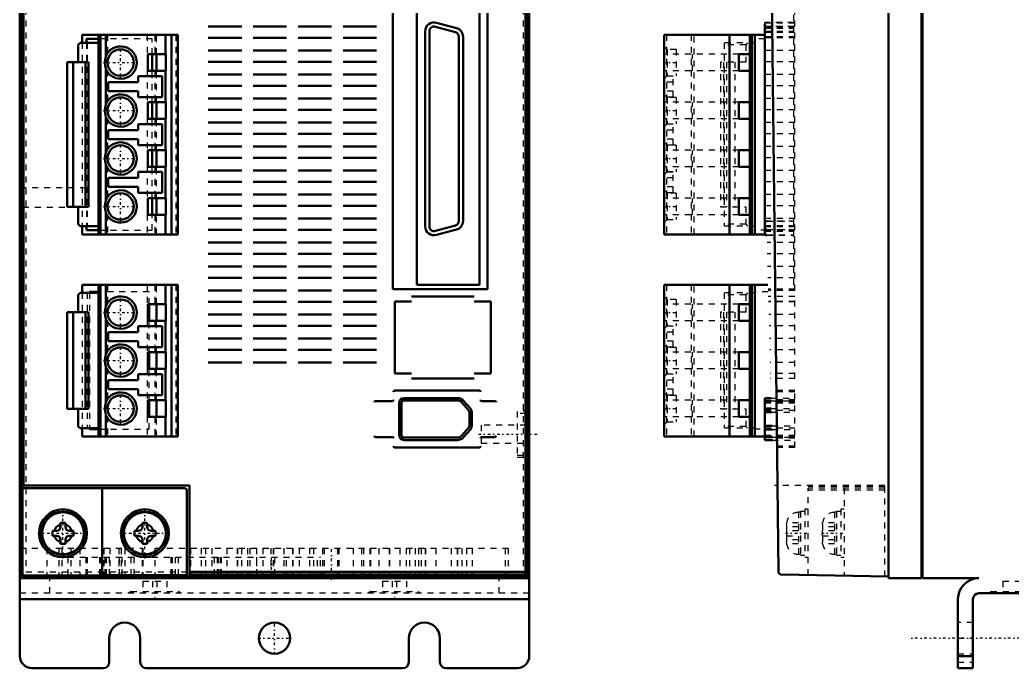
# Model space of a CAD drawing. Header units: millimetres. Extents: x 0 to 331, y -8 to 435.
# Drawn here: x 0 to 165.6, y 236.8 to 345 of the extents above; entities that cross this region are included whole.
import ezdxf

# ---------------------------------------------------------------- set-up
doc = ezdxf.new("R2010")
doc.units = ezdxf.units.MM
doc.linetypes.add('Center', pattern=[1.5, 0.45, -0.5, 0.05, -0.5])
doc.linetypes.add('Dashed', pattern=[2, 1, -1])
for name, color, linetype, lineweight in [('AM_4', 7, 'Continuous', 50), ('AM_6', 2, 'Continuous', 35), ('AM_7', 7, 'Center', 25), ('AM_9', 6, 'Dashed', 25)]:
    doc.layers.add(name, color=color, linetype=linetype, lineweight=lineweight)

# ---------------------------------------------------------------- blocks, each defined once
blk = doc.blocks.new('3_MEDLN83SE_0_in_MEDLN83SE_1100')
at = {"layer": 'AM_4'}
for p, q in [((0, 432.83), (0, 238.83)), ((85, 432.83), (85, 238.83)), ((0.3, 419.53), (0.3, 252.13)), ((84.7, 419.53), (84.7, 252.13)), ((0.63, 267.32), (0.64, 394.39)), ((84.36, 394.39), (84.38, 252.91)), ((62.22, 300.03), (62.22, 353.55)), ((66.25, 352.78), (66.25, 300.78)), ((76.7, 300.78), (76.7, 352.78)), ((78.02, 353.55), (78.02, 300.03)), ((72.86, 343.58), (69.5, 344.48)), ((37.02, 343.83), (31.45, 343.83)), ((44.52, 343.83), (38.95, 343.83)), ((52.02, 343.83), (46.45, 343.83)), ((59.52, 343.83), (53.95, 343.83)), ((67.65, 343.06), (67.65, 310.5)), ((68.34, 343.04), (68.34, 310.52)), ((72.67, 342.92), (69.35, 343.81)), ((9.75, 340.81), (10.05, 341.11)), ((10.05, 341.11), (13.15, 341.11)), ((10.4, 342.48), (10.4, 341.11)), ((10.4, 342.48), (26.35, 342.48)), ((11.1, 341.78), (11.1, 341.11)), ((13.15, 341.78), (11.1, 341.78)), ((13.15, 342.48), (13.15, 309.18)), ((13.45, 342.48), (13.45, 309.18)), ((14.35, 342.48), (14.35, 338.79)), ((24.32, 342.48), (24.32, 339.23)), ((25.32, 342.48), (25.32, 309.18)), ((26.35, 342.48), (26.35, 309.18)), ((31.45, 341.93), (37.02, 341.93)), ((38.95, 341.93), (44.52, 341.93)), ((46.45, 341.93), (52.02, 341.93)), ((53.95, 341.93), (59.52, 341.93)), ((73.26, 311.41), (73.26, 342.15)), ((73.95, 311.4), (73.95, 342.16)), ((9.75, 337.9), (9.75, 340.81)), ((37.02, 339.83), (31.45, 339.83)), ((44.52, 339.83), (38.95, 339.83)), ((52.02, 339.83), (46.45, 339.83)), ((59.52, 339.83), (53.95, 339.83)), ((7.9, 337.9), (7.9, 313.75)), ((11.45, 337.9), (7.9, 337.9)), ((8.9, 337.9), (8.9, 313.75)), ((10.95, 337.9), (10.95, 313.75)), ((11.45, 337.9), (11.45, 313.75)), ((24.38, 339.23), (21.38, 339.23)), ((21.38, 339.23), (21.38, 336.43)), ((22.1, 336.43), (22.1, 339.23)), ((22.8, 336.43), (22.8, 339.23)), ((24.38, 336.43), (24.38, 339.23)), ((31.45, 337.93), (37.02, 337.93)), ((38.95, 337.93), (44.52, 337.93)), ((46.45, 337.93), (52.02, 337.93)), ((53.95, 337.93), (59.52, 337.93)), ((14.35, 336.86), (14.35, 330.79)), ((21.38, 336.43), (24.38, 336.43)), ((24.32, 336.43), (24.32, 331.23)), ((19.73, 334.58), (14.72, 334.58)), ((14.72, 334.58), (14.72, 333.08)), ((23.73, 335.58), (19.73, 335.58)), ((19.73, 335.58), (19.73, 334.58)), ((23.73, 332.08), (23.73, 335.58)), ((37.02, 335.83), (31.45, 335.83)), ((44.52, 335.83), (38.95, 335.83)), ((52.02, 335.83), (46.45, 335.83)), ((59.52, 335.83), (53.95, 335.83)), ((14.72, 333.08), (19.73, 333.08)), ((19.73, 333.08), (19.73, 332.08)), ((31.45, 333.93), (37.02, 333.93)), ((38.95, 333.93), (44.52, 333.93)), ((46.45, 333.93), (52.02, 333.93)), ((53.95, 333.93), (59.52, 333.93)), ((19.73, 332.08), (23.73, 332.08)), ((24.38, 331.23), (21.38, 331.23)), ((21.38, 331.23), (21.38, 328.43)), ((22.1, 328.43), (22.1, 331.23)), ((22.8, 328.43), (22.8, 331.23)), ((24.38, 328.43), (24.38, 331.23)), ((37.02, 331.83), (31.45, 331.83)), ((44.52, 331.83), (38.95, 331.83)), ((52.02, 331.83), (46.45, 331.83)), ((59.52, 331.83), (53.95, 331.83)), ((31.45, 329.93), (37.02, 329.93)), ((38.95, 329.93), (44.52, 329.93)), ((46.45, 329.93), (52.02, 329.93)), ((53.95, 329.93), (59.52, 329.93)), ((14.35, 328.86), (14.35, 322.79)), ((21.38, 328.43), (24.38, 328.43)), ((24.32, 328.43), (24.32, 323.23)), ((19.73, 326.58), (14.72, 326.58)), ((14.72, 326.58), (14.72, 325.08)), ((23.73, 327.58), (19.73, 327.58)), ((19.73, 327.58), (19.73, 326.58)), ((23.73, 324.08), (23.73, 327.58)), ((37.02, 327.83), (31.45, 327.83)), ((44.52, 327.83), (38.95, 327.83)), ((52.02, 327.83), (46.45, 327.83)), ((59.52, 327.83), (53.95, 327.83)), ((14.72, 325.08), (19.73, 325.08)), ((19.73, 325.08), (19.73, 324.08)), ((31.45, 325.93), (37.02, 325.93)), ((38.95, 325.93), (44.52, 325.93)), ((46.45, 325.93), (52.02, 325.93)), ((53.95, 325.93), (59.52, 325.93)), ((19.73, 324.08), (23.73, 324.08)), ((24.38, 323.23), (21.38, 323.23)), ((21.38, 323.23), (21.38, 320.43)), ((22.1, 320.43), (22.1, 323.23)), ((22.8, 320.43), (22.8, 323.23)), ((24.38, 320.43), (24.38, 323.23)), ((37.02, 323.83), (31.45, 323.83)), ((44.52, 323.83), (38.95, 323.83)), ((52.02, 323.83), (46.45, 323.83)), ((59.52, 323.83), (53.95, 323.83)), ((31.45, 321.93), (37.02, 321.93)), ((38.95, 321.93), (44.52, 321.93)), ((46.45, 321.93), (52.02, 321.93)), ((53.95, 321.93), (59.52, 321.93)), ((14.35, 320.86), (14.35, 314.79)), ((19.73, 319.58), (19.73, 318.58)), ((23.73, 319.58), (19.73, 319.58)), ((21.38, 320.43), (24.38, 320.43)), ((23.73, 316.08), (23.73, 319.58)), ((24.32, 320.43), (24.32, 315.23)), ((37.02, 319.83), (31.45, 319.83)), ((44.52, 319.83), (38.95, 319.83)), ((52.02, 319.83), (46.45, 319.83)), ((59.52, 319.83), (53.95, 319.83)), ((19.73, 318.58), (14.72, 318.58)), ((14.72, 318.58), (14.72, 317.08)), ((31.45, 317.93), (37.02, 317.93)), ((38.95, 317.93), (44.52, 317.93)), ((46.45, 317.93), (52.02, 317.93)), ((53.95, 317.93), (59.52, 317.93)), ((14.72, 317.08), (19.73, 317.08)), ((19.73, 317.08), (19.73, 316.08)), ((19.73, 316.08), (23.73, 316.08)), ((24.38, 315.23), (21.38, 315.23)), ((21.38, 315.23), (21.38, 312.43)), ((22.1, 312.43), (22.1, 315.23)), ((22.8, 312.43), (22.8, 315.23)), ((24.38, 312.43), (24.38, 315.23)), ((37.02, 315.83), (31.45, 315.83)), ((44.52, 315.83), (38.95, 315.83)), ((52.02, 315.83), (46.45, 315.83)), ((59.52, 315.83), (53.95, 315.83)), ((7.9, 313.75), (11.45, 313.75)), ((9.75, 310.86), (9.75, 313.75)), ((31.45, 313.93), (37.02, 313.93)), ((38.95, 313.93), (44.52, 313.93)), ((46.45, 313.93), (52.02, 313.93)), ((53.95, 313.93), (59.52, 313.93)), ((14.35, 312.86), (14.35, 309.18)), ((21.38, 312.43), (24.38, 312.43)), ((24.32, 312.43), (24.32, 309.18)), ((37.02, 311.83), (31.45, 311.83)), ((44.52, 311.83), (38.95, 311.83)), ((52.02, 311.83), (46.45, 311.83)), ((59.52, 311.83), (53.95, 311.83)), ((10.05, 310.56), (9.75, 310.86)), ((13.15, 310.56), (10.05, 310.56)), ((10.4, 310.56), (10.4, 309.18)), ((11.1, 310.56), (11.1, 309.88)), ((11.1, 309.88), (13.15, 309.88)), ((31.45, 309.93), (37.02, 309.93)), ((38.95, 309.93), (44.52, 309.93)), ((46.45, 309.93), (52.02, 309.93)), ((53.95, 309.93), (59.52, 309.93)), ((69.35, 309.75), (72.67, 310.64)), ((69.5, 309.08), (72.86, 309.98)), ((10.4, 309.18), (26.35, 309.18)), ((37.02, 307.83), (31.45, 307.83)), ((44.52, 307.83), (38.95, 307.83)), ((52.02, 307.83), (46.45, 307.83)), ((59.52, 307.83), (53.95, 307.83)), ((31.45, 305.93), (37.02, 305.93)), ((38.95, 305.93), (44.52, 305.93)), ((46.45, 305.93), (52.02, 305.93)), ((53.95, 305.93), (59.52, 305.93)), ((37.02, 303.83), (31.45, 303.83)), ((44.52, 303.83), (38.95, 303.83)), ((52.02, 303.83), (46.45, 303.83)), ((59.52, 303.83), (53.95, 303.83)), ((31.45, 301.93), (37.02, 301.93)), ((38.95, 301.93), (44.52, 301.93)), ((46.45, 301.93), (52.02, 301.93)), ((53.95, 301.93), (59.52, 301.93)), ((10.4, 300.78), (10.4, 299.4)), ((10.4, 300.78), (26.35, 300.78)), ((13.15, 300.78), (13.15, 275.48)), ((13.45, 300.78), (13.45, 275.48)), ((14.35, 300.78), (14.35, 297.09)), ((24.32, 300.78), (24.32, 297.53)), ((25.32, 300.78), (25.32, 275.48)), ((26.35, 300.78), (26.35, 275.48)), ((37.02, 299.83), (31.45, 299.83)), ((44.52, 299.83), (38.95, 299.83)), ((52.02, 299.83), (46.45, 299.83)), ((59.52, 299.83), (53.95, 299.83)), ((78.02, 300.03), (62.22, 300.03)), ((66.25, 300.78), (76.7, 300.78)), ((9.75, 299.11), (10.05, 299.4)), ((9.75, 296.2), (9.75, 299.11)), ((10.05, 299.4), (13.15, 299.4)), ((11.6, 299.58), (11.6, 299.4)), ((11.6, 299.58), (13.15, 299.58)), ((65.34, 298.83), (75.8, 298.83)), ((24.38, 297.53), (21.38, 297.53)), ((21.38, 297.53), (21.38, 294.73)), ((21.6, 294.73), (21.6, 297.53)), ((22.8, 294.73), (22.8, 297.53)), ((24.38, 294.73), (24.38, 297.53)), ((31.45, 297.93), (37.02, 297.93)), ((38.95, 297.93), (44.52, 297.93)), ((46.45, 297.93), (52.02, 297.93)), ((53.95, 297.93), (59.52, 297.93)), ((62.57, 285.98), (62.57, 297.98)), ((62.57, 297.98), (65.34, 297.98)), ((75.8, 297.98), (78.57, 297.98)), ((78.57, 297.98), (78.57, 285.98)), ((7.9, 296.2), (7.9, 280.06)), ((11.45, 296.2), (7.9, 296.2)), ((8.9, 296.2), (8.9, 280.06)), ((10.95, 296.2), (10.95, 280.06)), ((11.45, 296.2), (11.45, 280.06)), ((14.35, 295.16), (14.35, 289.09)), ((21.38, 294.73), (24.38, 294.73)), ((24.32, 294.73), (24.32, 289.53)), ((37.02, 295.83), (31.45, 295.83)), ((44.52, 295.83), (38.95, 295.83)), ((52.02, 295.83), (46.45, 295.83)), ((59.52, 295.83), (53.95, 295.83)), ((23.73, 293.88), (19.73, 293.88)), ((19.73, 293.88), (19.73, 292.88)), ((23.73, 290.38), (23.73, 293.88)), ((31.45, 293.93), (37.02, 293.93)), ((38.95, 293.93), (44.52, 293.93)), ((46.45, 293.93), (52.02, 293.93)), ((53.95, 293.93), (59.52, 293.93)), ((14.72, 292.88), (14.72, 291.38)), ((19.73, 292.88), (14.72, 292.88)), ((37.02, 291.83), (31.45, 291.83)), ((44.52, 291.83), (38.95, 291.83)), ((52.02, 291.83), (46.45, 291.83)), ((59.52, 291.83), (53.95, 291.83)), ((14.72, 291.38), (19.73, 291.38)), ((19.73, 291.38), (19.73, 290.38)), ((19.73, 290.38), (23.73, 290.38)), ((31.45, 289.93), (37.02, 289.93)), ((38.95, 289.93), (44.52, 289.93)), ((46.45, 289.93), (52.02, 289.93)), ((53.95, 289.93), (59.52, 289.93)), ((24.38, 289.53), (21.38, 289.53)), ((21.38, 289.53), (21.38, 286.73)), ((21.6, 286.73), (21.6, 289.53)), ((22.8, 286.73), (22.8, 289.53)), ((24.38, 286.73), (24.38, 289.53)), ((14.35, 287.16), (14.35, 281.09)), ((21.38, 286.73), (24.38, 286.73)), ((24.32, 286.73), (24.32, 281.53)), ((37.02, 287.83), (31.45, 287.83)), ((44.52, 287.83), (38.95, 287.83)), ((52.02, 287.83), (46.45, 287.83)), ((59.52, 287.83), (53.95, 287.83)), ((19.73, 284.88), (14.72, 284.88)), ((14.72, 284.88), (14.72, 283.38)), ((23.73, 285.88), (19.73, 285.88)), ((19.73, 285.88), (19.73, 284.88)), ((23.73, 282.38), (23.73, 285.88)), ((65.34, 285.98), (62.57, 285.98)), ((75.8, 285.13), (65.34, 285.13)), ((78.57, 285.98), (75.8, 285.98)), ((14.72, 283.38), (19.73, 283.38)), ((19.73, 283.38), (19.73, 282.38)), ((62.55, 283.13), (76.66, 283.13)), ((19.73, 282.38), (23.73, 282.38)), ((24.38, 281.53), (21.38, 281.53)), ((21.38, 281.53), (21.38, 278.73)), ((21.6, 278.73), (21.6, 281.53)), ((22.8, 278.73), (22.8, 281.53)), ((24.38, 278.73), (24.38, 281.53)), ((73, 281.88), (64.1, 281.88)), ((73, 281.48), (64.1, 281.48)), ((7.9, 280.06), (11.45, 280.06)), ((9.75, 277.15), (9.75, 280.06)), ((59.35, 281.38), (62.15, 281.38)), ((63.3, 281.08), (63.3, 275.68)), ((63.7, 281.08), (63.7, 275.68)), ((74.86, 279.87), (73.75, 281.14)), ((75.17, 280.13), (74.05, 281.4)), ((77.06, 281.38), (79.25, 281.38)), ((14.35, 279.16), (14.35, 275.48)), ((21.38, 278.73), (24.38, 278.73)), ((24.32, 278.73), (24.32, 275.48)), ((75, 277.25), (75, 279.51)), ((75.4, 277.25), (75.4, 279.51)), ((10.05, 276.86), (9.75, 277.15)), ((13.15, 276.86), (10.05, 276.86)), ((10.4, 276.86), (10.4, 275.48)), ((11.6, 276.68), (11.6, 276.86)), ((11.6, 276.68), (13.15, 276.68)), ((73.75, 275.62), (74.86, 276.89)), ((74.05, 275.36), (75.17, 276.63)), ((10.4, 275.48), (26.35, 275.48)), ((62.15, 275.38), (59.35, 275.38)), ((64.1, 275.28), (73, 275.28)), ((64.1, 274.88), (73, 274.88)), ((79.25, 275.38), (77.06, 275.38)), ((76.66, 273.63), (62.55, 273.63)), ((0.31, 267.32), (28.32, 267.32)), ((0.31, 267.32), (0.31, 266.82)), ((27.56, 266.82), (0.31, 266.82)), ((0.43, 266.82), (0.43, 252.26)), ((13.71, 266.82), (13.71, 252.26)), ((28.32, 267.32), (28.32, 252.14)), ((27.86, 252.14), (27.86, 266.52)), ((6.8, 261.07), (6.8, 260.42)), ((7.6, 261.07), (6.8, 261.07)), ((7.6, 260.42), (7.6, 261.07)), ((20.46, 261.07), (20.46, 260.42)), ((21.26, 261.07), (20.46, 261.07)), ((21.26, 260.42), (21.26, 261.07)), ((6.1, 259.72), (5.45, 259.72)), ((5.45, 259.72), (5.45, 258.92)), ((5.45, 258.92), (6.1, 258.92)), ((8.95, 259.72), (8.3, 259.72)), ((8.3, 258.92), (8.95, 258.92)), ((8.95, 258.92), (8.95, 259.72)), ((19.76, 259.72), (19.11, 259.72)), ((19.11, 259.72), (19.11, 258.92)), ((19.11, 258.92), (19.76, 258.92)), ((22.61, 259.72), (21.96, 259.72)), ((21.96, 258.92), (22.61, 258.92)), ((22.61, 258.92), (22.61, 259.72)), ((6.8, 258.22), (6.8, 257.57)), ((6.8, 257.57), (7.6, 257.57)), ((7.6, 257.57), (7.6, 258.22)), ((20.46, 258.22), (20.46, 257.57)), ((20.46, 257.57), (21.26, 257.57)), ((21.26, 257.57), (21.26, 258.22)), ((85, 251.83), (0, 251.83)), ((0.3, 252.13), (0.43, 252.26)), ((84.7, 252.13), (0.3, 252.13)), ((0.43, 252.26), (13.71, 252.26)), ((13.71, 252.36), (27.86, 252.36)), ((27.86, 252.14), (28.32, 252.14)), ((84.38, 252.91), (28.32, 252.91)), ((84.39, 252.44), (28.32, 252.44)), ((84.39, 252.44), (84.7, 252.13)), ((85, 248.33), (0, 248.33)), ((14.9, 237.83), (14.9, 241.83)), ((20.1, 241.83), (20.1, 237.83)), ((64.9, 237.83), (64.9, 241.83)), ((70.1, 241.83), (70.1, 237.83)), ((13.9, 236.83), (2, 236.83)), ((63.9, 236.83), (21.1, 236.83)), ((83, 236.83), (71.1, 236.83))]:
    blk.add_line(p, q, dxfattribs=at)
for points in [[(62.35, 282.93), (62.36, 283), (62.39, 283.05), (62.44, 283.1), (62.51, 283.13), (62.55, 283.13)], [(76.66, 283.13), (76.73, 283.12), (76.79, 283.09), (76.83, 283.04), (76.86, 282.97), (76.86, 282.93)], [(62.35, 281.58), (62.34, 281.51), (62.31, 281.46), (62.26, 281.41), (62.19, 281.38), (62.15, 281.38)], [(77.06, 281.38), (77, 281.39), (76.94, 281.42), (76.89, 281.47), (76.87, 281.54), (76.86, 281.58)], [(59.15, 281.18), (59.16, 281.25), (59.19, 281.3), (59.24, 281.35), (59.31, 281.38), (59.35, 281.38)], [(79.25, 281.38), (79.32, 281.37), (79.37, 281.34), (79.42, 281.29), (79.45, 281.22), (79.45, 281.18)], [(59.35, 275.38), (59.28, 275.39), (59.23, 275.42), (59.18, 275.47), (59.15, 275.54), (59.15, 275.58)], [(62.15, 275.38), (62.22, 275.37), (62.27, 275.34), (62.32, 275.29), (62.35, 275.22), (62.35, 275.18)], [(76.86, 275.18), (76.87, 275.25), (76.91, 275.31), (76.96, 275.35), (77.02, 275.38), (77.06, 275.38)], [(79.45, 275.58), (79.44, 275.51), (79.41, 275.45), (79.36, 275.41), (79.29, 275.38), (79.25, 275.38)], [(62.55, 273.63), (62.48, 273.64), (62.43, 273.67), (62.38, 273.72), (62.35, 273.79), (62.35, 273.83)], [(76.86, 273.83), (76.85, 273.76), (76.82, 273.7), (76.77, 273.66), (76.71, 273.63), (76.66, 273.63)], [(84.38, 252.91), (84.38, 252.87), (84.38, 252.83), (84.38, 252.79), (84.38, 252.74), (84.38, 252.7), (84.38, 252.67), (84.39, 252.63), (84.39, 252.6), (84.39, 252.57), (84.39, 252.54), (84.39, 252.51), (84.39, 252.49), (84.39, 252.48), (84.39, 252.46), (84.39, 252.45), (84.39, 252.44), (84.39, 252.44), (84.39, 252.44)]]:
    blk.add_lwpolyline(points, dxfattribs=at)
for centre, radius in [((16.82, 337.83), 2.2), ((16.82, 329.83), 2.2), ((16.82, 321.83), 2.2), ((16.82, 313.83), 2.2), ((16.82, 296.13), 2.2), ((16.82, 288.13), 2.2), ((16.82, 280.13), 2.2), ((7.2, 259.32), 4), ((20.86, 259.32), 4), ((7.2, 259.32), 3.62), ((7.2, 259.32), 3.5), ((20.86, 259.32), 3.62), ((20.86, 259.32), 3.5), ((42.5, 241.83), 2.6)]:
    blk.add_circle(centre, radius, dxfattribs=at)
for centre, radius, start, end in [((69.12, 343.06), 1.47, 75, 180), ((69.14, 343.04), 0.8, 75, 180), ((72.46, 342.15), 0.8, 0, 75), ((72.48, 342.16), 1.47, 0, 75), ((16.82, 337.83), 2.7, 203.9254, 156.0746), ((16.82, 337.83), 2.65, 158.6416, 201.3584), ((16.82, 329.83), 2.7, 203.9254, 156.0746), ((16.82, 329.83), 2.65, 158.6416, 201.3584), ((16.82, 321.83), 2.7, 203.9254, 156.0746), ((16.82, 321.83), 2.65, 158.6416, 201.3584), ((16.82, 313.83), 2.7, 203.9254, 156.0746), ((16.82, 313.83), 2.65, 158.6416, 201.3584), ((72.46, 311.41), 0.8, 285, 0), ((72.48, 311.4), 1.47, 285, 0), ((69.12, 310.5), 1.47, 180, 285), ((69.14, 310.52), 0.8, 180, 285), ((16.82, 296.13), 2.7, 203.9254, 156.0746), ((16.82, 296.13), 2.65, 158.6416, 201.3584), ((16.82, 288.13), 2.7, 203.9254, 156.0746), ((16.82, 288.13), 2.65, 158.6416, 201.3584), ((16.82, 280.13), 2.7, 203.9254, 156.0746), ((64.1, 281.08), 0.8, 90, 180), ((64.1, 281.08), 0.4, 90, 180), ((73, 280.48), 1.4, 41.159, 90), ((73, 280.48), 1, 41.159, 90), ((16.82, 280.13), 2.65, 158.6416, 201.3584), ((74.45, 279.51), 0.55, 0, 41.159), ((74.45, 279.51), 0.95, 0, 41.159), ((74.45, 277.25), 0.55, 318.841, 0), ((74.45, 277.25), 0.95, 318.841, 0), ((64.1, 275.68), 0.8, 180, 270), ((64.1, 275.68), 0.4, 180, 270), ((73, 276.28), 1, 270, 318.841), ((73, 276.28), 1.4, 270, 318.841), ((27.56, 266.52), 0.3, 0, 90), ((28.12, 267.12), 0.2, 0, 90), ((7.2, 259.32), 1.5, 105.466, 164.534), ((6.1, 260.42), 0.7, 270, 0), ((7.2, 259.32), 1.5, 15.466, 74.534), ((8.3, 260.42), 0.7, 180, 270), ((20.86, 259.32), 1.5, 105.466, 164.534), ((19.76, 260.42), 0.7, 270, 0), ((20.86, 259.32), 1.5, 15.466, 74.534), ((21.96, 260.42), 0.7, 180, 270), ((7.2, 259.32), 1.5, 195.466, 254.534), ((6.1, 258.22), 0.7, 0, 90), ((8.3, 258.22), 0.7, 90, 180), ((7.2, 259.32), 1.5, 285.466, 344.534), ((20.86, 259.32), 1.5, 195.466, 254.534), ((19.76, 258.22), 0.7, 0, 90), ((21.96, 258.22), 0.7, 90, 180), ((20.86, 259.32), 1.5, 285.466, 344.534), ((17.5, 241.83), 2.6, 0, 180), ((67.5, 241.83), 2.6, 0, 180), ((2, 238.83), 2, 180, 270), ((83, 238.83), 2, 270, 0), ((13.9, 237.83), 1, 270, 0), ((21.1, 237.83), 1, 180, 270), ((63.9, 237.83), 1, 270, 0), ((71.1, 237.83), 1, 180, 270)]:
    blk.add_arc(centre, radius, start, end, dxfattribs=at)
at = {"layer": 'AM_7'}
for p, q in [((16.82, 334.99), (16.82, 340.66)), ((13.98, 337.83), (19.65, 337.83)), ((16.82, 326.99), (16.82, 332.66)), ((13.98, 329.83), (19.65, 329.83)), ((16.82, 318.99), (16.82, 324.66)), ((13.98, 321.83), (19.65, 321.83)), ((16.82, 310.99), (16.82, 316.66)), ((13.98, 313.83), (19.65, 313.83)), ((16.82, 293.29), (16.82, 298.96)), ((13.98, 296.13), (19.65, 296.13)), ((16.82, 285.29), (16.82, 290.96)), ((13.98, 288.13), (19.65, 288.13)), ((16.82, 277.29), (16.82, 282.96)), ((13.98, 280.13), (19.65, 280.13)), ((76.55, 275.83), (86.45, 275.83)), ((7.2, 255.12), (7.2, 263.52)), ((20.86, 255.12), (20.86, 263.52)), ((3, 259.32), (11.4, 259.32)), ((16.66, 259.32), (25.06, 259.32)), ((52, 251.58), (52, 257.08)), ((42.01, 251.66), (42.01, 255.5)), ((22.5, 249.69), (22.5, 248.26)), ((62.5, 249.69), (62.5, 248.26)), ((42.5, 239.1), (42.5, 244.56)), ((39.77, 241.83), (45.23, 241.83))]:
    blk.add_line(p, q, dxfattribs=at)
at = {"layer": 'AM_9'}
for p, q in [((84.5, 419.83), (84.5, 251.83)), ((84.86, 419.83), (84.86, 251.83)), ((1, 418.83), (1, 252.83)), ((84, 418.83), (84, 252.83)), ((10.4, 341.11), (10.4, 310.56)), ((11.1, 341.11), (11.1, 310.56)), ((11.25, 341.11), (11.25, 310.56)), ((22.1, 341.78), (13.15, 341.78)), ((14.65, 342.48), (14.65, 309.18)), ((21.25, 342.48), (21.25, 309.18)), ((22.1, 339.23), (22.1, 341.78)), ((22.51, 342.48), (22.51, 339.23)), ((22.8, 339.23), (22.8, 342.48)), ((26.05, 342.48), (26.05, 309.18)), ((14.35, 338.76), (14.35, 336.89)), ((22.1, 331.23), (22.1, 336.43)), ((22.51, 336.43), (22.51, 331.23)), ((22.8, 331.23), (22.8, 336.43)), ((14.35, 330.76), (14.35, 328.89)), ((22.1, 323.23), (22.1, 328.43)), ((22.51, 328.43), (22.51, 323.23)), ((22.8, 323.23), (22.8, 328.43)), ((14.35, 322.76), (14.35, 320.89)), ((22.1, 315.23), (22.1, 320.43)), ((22.51, 320.43), (22.51, 315.23)), ((22.8, 315.23), (22.8, 320.43)), ((11.07, 316.93), (0.5, 316.93)), ((11.57, 314.23), (11.57, 316.43)), ((14.35, 314.76), (14.35, 312.89)), ((0.5, 313.73), (11.07, 313.73)), ((22.1, 309.88), (22.1, 312.43)), ((22.51, 312.43), (22.51, 309.18)), ((22.8, 309.18), (22.8, 312.43)), ((13.15, 309.88), (22.1, 309.88)), ((14.65, 300.78), (14.65, 275.48)), ((21.25, 300.78), (21.25, 275.48)), ((22.51, 300.78), (22.51, 297.53)), ((22.8, 297.53), (22.8, 300.78)), ((26.05, 300.78), (26.05, 275.48)), ((10.4, 299.4), (10.4, 276.86)), ((11.25, 299.4), (11.25, 276.86)), ((11.6, 299.4), (11.6, 276.86)), ((21.6, 299.58), (13.15, 299.58)), ((21.6, 297.53), (21.6, 299.58)), ((14.35, 297.06), (14.35, 295.19)), ((21.6, 289.53), (21.6, 294.73)), ((22.51, 294.73), (22.51, 289.53)), ((22.8, 289.53), (22.8, 294.73)), ((14.35, 289.06), (14.35, 287.19)), ((21.6, 281.53), (21.6, 286.73)), ((22.51, 286.73), (22.51, 281.53)), ((22.8, 281.53), (22.8, 286.73)), ((14.35, 281.06), (14.35, 279.19)), ((21.6, 276.68), (21.6, 278.73)), ((22.51, 278.73), (22.51, 275.48)), ((22.8, 275.48), (22.8, 278.73)), ((85, 279.7), (83, 279.63)), ((83, 279.63), (83, 272.03)), ((84.5, 279.29), (83, 279.31)), ((85, 278.77), (84.5, 279.29)), ((84.5, 279.29), (84.5, 272.37)), ((13.15, 276.68), (21.6, 276.68)), ((84.5, 277.33), (77, 277.33)), ((77, 277.33), (77, 274.33)), ((85, 277.83), (84.5, 277.33)), ((77, 274.33), (84.5, 274.33)), ((84.5, 274.33), (85, 273.83)), ((83, 272.35), (84.5, 272.37)), ((83, 272.03), (85, 271.96)), ((84.5, 272.37), (85, 272.89)), ((0, 256.83), (20.5, 256.83)), ((4.5, 256.83), (4.5, 251.83)), ((6.5, 256.83), (6.5, 251.83)), ((7, 256.83), (7, 251.83)), ((8.5, 256.83), (8.5, 251.83)), ((10, 256.83), (10, 251.83)), ((14, 256.83), (14, 251.83)), ((15, 256.83), (15, 251.83)), ((16.5, 256.83), (16.5, 251.83)), ((16.9, 256.83), (16.9, 251.83)), ((17.5, 256.83), (17.5, 251.83)), ((20.4, 256.83), (20.4, 251.83)), ((20.5, 256.83), (20.5, 251.83)), ((22.52, 256.83), (22.52, 251.83)), ((22.52, 256.83), (81.48, 256.83)), ((28.53, 251.83), (28.53, 256.83)), ((30.27, 256.83), (30.27, 251.83)), ((31.04, 251.83), (31.04, 256.83)), ((32.04, 256.83), (32.04, 251.83)), ((34.52, 256.83), (34.52, 251.83)), ((36.29, 256.83), (36.29, 251.83)), ((36.29, 251.83), (36.29, 256.83)), ((37.05, 251.83), (37.05, 256.83)), ((38.06, 251.83), (38.06, 256.83)), ((38.4, 256.83), (38.4, 251.83)), ((39.56, 251.83), (39.56, 256.83)), ((40.55, 256.83), (40.55, 251.83)), ((41.9, 256.83), (41.9, 251.83)), ((42.31, 251.83), (42.31, 256.83)), ((42.32, 256.83), (42.32, 251.83)), ((44.09, 251.83), (44.09, 256.83)), ((45.5, 256.83), (45.5, 251.83)), ((45.62, 251.83), (45.62, 256.83)), ((46.61, 256.83), (46.61, 251.83)), ((48.37, 251.83), (48.37, 256.83)), ((49, 256.83), (49, 251.83)), ((50.5, 256.83), (50.5, 251.83)), ((50.75, 256.83), (50.75, 251.83)), ((53, 256.83), (53, 251.83)), ((53.25, 256.83), (53.25, 251.83)), ((55.63, 256.83), (55.63, 251.83)), ((57, 256.83), (57, 251.83)), ((57.39, 251.83), (57.39, 256.83)), ((58.38, 256.83), (58.38, 251.83)), ((58.5, 256.83), (58.5, 251.83)), ((59.91, 256.83), (59.91, 251.83)), ((61.68, 251.83), (61.68, 256.83)), ((61.69, 256.83), (61.69, 251.83)), ((63.45, 251.83), (63.45, 256.83)), ((64.44, 256.83), (64.44, 251.83)), ((65, 256.83), (65, 251.83)), ((65.94, 256.83), (65.94, 251.83)), ((66.5, 256.83), (66.5, 251.83)), ((66.95, 256.83), (66.95, 251.83)), ((67.71, 251.83), (67.71, 256.83)), ((67.71, 256.83), (67.71, 251.83)), ((69.48, 251.83), (69.48, 256.83)), ((71.96, 256.83), (71.96, 251.83)), ((72.96, 256.83), (72.96, 251.83)), ((73, 256.83), (73, 251.83)), ((73.73, 256.83), (73.73, 251.83)), ((74.5, 256.83), (74.5, 251.83)), ((75.47, 256.83), (75.47, 251.83)), ((81, 256.83), (81, 251.83)), ((81.48, 256.83), (81.48, 251.83)), ((8, 255.33), (8, 251.83)), ((8, 255.33), (50.16, 255.33)), ((11, 255.33), (11, 251.83)), ((11.2, 255.33), (11.2, 251.83)), ((11.23, 255.33), (11.23, 251.83)), ((13.3, 255.33), (13.3, 251.83)), ((13.5, 255.33), (13.5, 251.83)), ((13.7, 255.33), (13.7, 251.83)), ((14.19, 255.33), (14.19, 251.83)), ((14.2, 255.33), (14.2, 251.83)), ((14.4, 255.33), (14.4, 251.83)), ((14.88, 255.33), (14.88, 251.83)), ((16.56, 255.33), (16.56, 251.83)), ((17, 255.33), (17, 251.83)), ((18.52, 255.33), (18.52, 251.83)), ((19, 255.33), (19, 251.83)), ((25.2, 255.33), (25.2, 251.83)), ((25.21, 255.33), (25.21, 251.83)), ((25.4, 255.33), (25.4, 251.83)), ((25.9, 255.33), (25.9, 251.83)), ((26.4, 255.33), (26.4, 251.83)), ((32.4, 255.33), (32.4, 251.83)), ((32.9, 255.33), (32.9, 251.83)), ((33.1, 255.33), (33.1, 251.83)), ((33.4, 255.33), (33.4, 251.83)), ((33.6, 255.33), (33.6, 251.83)), ((39.51, 255.33), (39.51, 251.83)), ((42.48, 255.33), (42.48, 251.83)), ((42.5, 255.33), (42.5, 251.83)), ((44.51, 251.83), (44.51, 255.33)), ((49.66, 251.83), (49.66, 255.33)), ((50.16, 251.83), (50.16, 255.33)), ((84, 252.83), (1, 252.83)), ((5, 249.33), (5, 251.83)), ((80, 249.33), (80, 251.83)), ((20.5, 251.33), (20.5, 249.33)), ((20.5, 251.33), (24.5, 251.33)), ((22.15, 251.33), (22.15, 249.33)), ((22.85, 251.33), (22.85, 249.33)), ((24.5, 251.33), (24.5, 249.33)), ((60.5, 251.33), (60.5, 249.33)), ((60.5, 251.33), (64.5, 251.33)), ((62.15, 251.33), (62.15, 249.33)), ((62.85, 251.33), (62.85, 249.33)), ((64.5, 251.33), (64.5, 249.33)), ((85, 249.33), (0, 249.33)), ((18.5, 249.63), (18.2, 249.33)), ((18.5, 249.63), (18.5, 249.33)), ((18.5, 249.63), (26.5, 249.63)), ((26.5, 249.33), (26.5, 249.63)), ((26.8, 249.33), (26.5, 249.63)), ((58.5, 249.63), (58.2, 249.33)), ((58.5, 249.63), (58.5, 249.33)), ((58.5, 249.63), (66.5, 249.63)), ((66.5, 249.33), (66.5, 249.63)), ((66.8, 249.33), (66.5, 249.63))]:
    blk.add_line(p, q, dxfattribs=at)
for centre, start, end in [((0.5, 317.43), 180, 270), ((11.07, 316.43), 0, 90), ((0.5, 313.23), 90, 180), ((11.07, 314.23), 270, 0)]:
    blk.add_arc(centre, 0.5, start, end, dxfattribs=at)
at = {"layer": 'AM_6', "flags": 8}
for tag, p in [('NN', (91.45, 434.83)), ('NT', (91.45, 434.33)), ('NB', (91.45, 433.83)), ('NBSYN', (91.45, 433.33)), ('CNSORDERNO', (91.45, 432.33)), ('LINA', (91.45, 432.83)), ('F', (91.45, 431.83)), ('MC', (91.45, 431.33)), ('PSV', (91.45, 430.83)), ('ES', (91.45, 430.33)), ('COMPANY', (91.45, 429.83))]:
    blk.add_attdef(tag, p, '', height=0.5, dxfattribs=at)
blk = doc.blocks.new('4_MEDLN83SE_2_in_MEDLN83SE_1100')
at = {"layer": 'AM_4'}
for p, q in [((144.93, 419.83), (144.93, 251.83)), ((150.43, 251.83), (150.43, 419.83)), ((150.63, 419.83), (150.63, 251.83)), ((125, 394.39), (126.56, 252.91)), ((124.33, 309.03), (124.33, 344.22)), ((107.53, 342.48), (124.33, 342.48)), ((107.53, 342.48), (107.53, 309.18)), ((118.41, 342.48), (118.41, 309.18)), ((121.83, 342.48), (121.83, 309.18)), ((122.13, 342.48), (122.13, 309.18)), ((122.63, 309.18), (122.63, 342.48)), ((124.33, 342.16), (124.33, 342.16)), ((119.96, 336.43), (119.96, 339.23)), ((119.96, 339.23), (121.83, 339.23)), ((121.83, 336.43), (119.96, 336.43)), ((119.96, 328.43), (119.96, 331.23)), ((119.96, 331.23), (121.83, 331.23)), ((121.83, 328.43), (119.96, 328.43)), ((119.96, 320.43), (119.96, 323.23)), ((119.96, 323.23), (121.83, 323.23)), ((121.83, 320.43), (119.96, 320.43)), ((119.96, 312.43), (119.96, 315.23)), ((119.96, 315.23), (121.83, 315.23)), ((121.83, 312.43), (119.96, 312.43)), ((124.33, 311.4), (124.62, 311.4)), ((124.33, 309.98), (124.64, 309.98)), ((107.53, 309.18), (124.33, 309.18)), ((124.33, 309.08), (124.66, 309.08)), ((124.33, 309.03), (124.66, 309.03)), ((107.53, 300.78), (107.53, 275.48)), ((107.53, 300.78), (124.83, 300.78)), ((118.41, 300.78), (118.41, 275.48)), ((121.83, 300.78), (121.83, 275.48)), ((122.13, 300.78), (122.13, 275.48)), ((122.63, 275.48), (122.63, 300.78)), ((119.96, 294.73), (119.96, 297.53)), ((119.96, 297.53), (121.83, 297.53)), ((121.83, 294.73), (119.96, 294.73)), ((119.96, 286.73), (119.96, 289.53)), ((119.96, 289.53), (121.83, 289.53)), ((121.83, 286.73), (119.96, 286.73)), ((119.96, 278.73), (119.96, 281.53)), ((119.96, 281.53), (121.83, 281.53)), ((124.33, 281.88), (125.37, 281.88)), ((124.33, 274.88), (124.33, 281.88)), ((124.33, 281.4), (125.38, 281.4)), ((124.33, 280.13), (125.43, 280.13)), ((121.83, 278.73), (119.96, 278.73)), ((124.33, 279.51), (125.45, 279.51)), ((124.33, 277.25), (125.53, 277.25)), ((124.33, 276.63), (125.55, 276.63)), ((107.53, 275.48), (124.33, 275.48)), ((124.33, 275.36), (125.6, 275.36)), ((124.33, 274.88), (125.61, 274.88)), ((127.05, 252.44), (144.93, 252.13)), ((144.93, 251.83), (150.43, 251.83)), ((150.43, 252.83), (150.63, 252.83)), ((150.63, 251.83), (160.03, 251.83)), ((173.53, 249.33), (160.03, 249.33)), ((156.53, 248.33), (156.53, 236.83)), ((159.03, 236.83), (159.03, 248.33)), ((156.53, 238.83), (159.03, 238.83)), ((156.53, 236.83), (159.03, 236.83))]:
    blk.add_line(p, q, dxfattribs=at)
blk.add_lwpolyline([(126.56, 252.91), (126.56, 252.87), (126.57, 252.83), (126.58, 252.79), (126.6, 252.74), (126.61, 252.7), (126.64, 252.67), (126.66, 252.63), (126.69, 252.6), (126.72, 252.57), (126.75, 252.54), (126.79, 252.51), (126.83, 252.49), (126.87, 252.48), (126.91, 252.46), (126.95, 252.45), (126.99, 252.44), (127.04, 252.44), (127.05, 252.44)], dxfattribs=at)
for radius in [3.5, 1]:
    blk.add_arc((160.03, 248.33), radius, 90, 180, dxfattribs=at)
at = {"layer": 'AM_7'}
for p, q in [((107.43, 337.83), (109.63, 337.83)), ((107.43, 329.83), (109.63, 329.83)), ((107.43, 321.83), (109.63, 321.83)), ((107.43, 313.83), (109.63, 313.83)), ((107.43, 296.13), (109.63, 296.13)), ((107.43, 288.13), (109.63, 288.13)), ((107.43, 280.13), (109.63, 280.13)), ((127.75, 259.32), (131.71, 259.32)), ((133.75, 259.32), (137.71, 259.32)), ((331.14, 241.83), (148.22, 241.83))]:
    blk.add_line(p, q, dxfattribs=at)
at = {"layer": 'AM_9'}
for p, q in [((129.33, 299.83), (129.33, 387.21)), ((129.13, 300.78), (129.13, 352.78)), ((124.33, 344.22), (124.33, 344.53)), ((129.13, 344.53), (124.33, 344.53)), ((124.33, 344.48), (129.13, 344.48)), ((129.13, 343.84), (124.33, 343.84)), ((129.33, 343.83), (124.33, 343.83)), ((124.33, 343.81), (129.13, 343.81)), ((124.33, 343.58), (129.13, 343.58)), ((124.33, 343.06), (129.13, 343.06)), ((124.33, 343.04), (129.13, 343.04)), ((124.33, 342.92), (129.13, 342.92)), ((107.58, 342.48), (107.58, 309.18)), ((107.88, 342.48), (107.88, 309.18)), ((112.03, 342.48), (112.03, 309.18)), ((112.53, 309.18), (112.53, 342.48)), ((117.53, 341.11), (117.53, 310.56)), ((122.63, 341.11), (117.53, 341.11)), ((118.29, 342.48), (118.29, 309.18)), ((121.43, 341.11), (121.13, 340.81)), ((124.33, 341.78), (122.63, 341.78)), ((124.33, 342.16), (129.13, 342.16)), ((124.33, 342.15), (129.13, 342.15)), ((129.33, 341.93), (124.33, 341.93)), ((108.03, 340.03), (107.53, 340.53)), ((109.53, 340.03), (108.03, 340.03)), ((108.03, 340.03), (108.03, 335.63)), ((109.53, 340.03), (109.53, 335.63)), ((121.13, 340.81), (117.53, 340.81)), ((121.13, 340.81), (121.13, 337.9)), ((129.33, 339.83), (124.34, 339.83)), ((119.96, 339.23), (107.53, 339.23)), ((112.25, 336.43), (112.25, 339.23)), ((116.93, 337.9), (116.93, 313.75)), ((121.13, 337.9), (116.93, 337.9)), ((117.43, 337.9), (117.43, 313.75)), ((117.93, 337.9), (117.93, 313.75)), ((119.28, 337.9), (119.28, 313.75)), ((129.33, 337.93), (124.34, 337.93)), ((119.96, 336.43), (107.53, 336.43)), ((107.53, 335.13), (108.03, 335.63)), ((109.03, 335.58), (107.53, 335.58)), ((109.03, 334.58), (107.53, 334.58)), ((108.03, 335.63), (109.53, 335.63)), ((109.03, 332.08), (109.03, 335.58)), ((129.33, 335.83), (124.35, 335.83)), ((109.03, 333.08), (107.53, 333.08)), ((129.33, 333.93), (124.36, 333.93)), ((108.03, 332.03), (107.53, 332.53)), ((109.03, 332.08), (107.53, 332.08)), ((119.96, 331.23), (107.53, 331.23)), ((109.53, 332.03), (108.03, 332.03)), ((108.03, 332.03), (108.03, 327.63)), ((109.53, 332.03), (109.53, 327.63)), ((112.25, 328.43), (112.25, 331.23)), ((129.33, 331.83), (124.37, 331.83)), ((129.33, 329.93), (124.38, 329.93)), ((119.96, 328.43), (107.53, 328.43)), ((107.53, 327.13), (108.03, 327.63)), ((109.03, 327.58), (107.53, 327.58)), ((109.03, 326.58), (107.53, 326.58)), ((108.03, 327.63), (109.53, 327.63)), ((109.03, 324.08), (109.03, 327.58)), ((129.33, 327.83), (124.4, 327.83)), ((109.03, 325.08), (107.53, 325.08)), ((108.03, 324.03), (107.53, 324.53)), ((129.33, 325.93), (124.42, 325.93)), ((109.03, 324.08), (107.53, 324.08)), ((119.96, 323.23), (107.53, 323.23)), ((109.53, 324.03), (108.03, 324.03)), ((108.03, 324.03), (108.03, 319.63)), ((109.53, 324.03), (109.53, 319.63)), ((112.25, 320.43), (112.25, 323.23)), ((129.33, 323.83), (124.44, 323.83)), ((129.33, 321.93), (124.46, 321.93)), ((119.96, 320.43), (107.53, 320.43)), ((107.53, 319.13), (108.03, 319.63)), ((109.03, 319.58), (107.53, 319.58)), ((108.03, 319.63), (109.53, 319.63)), ((109.03, 316.08), (109.03, 319.58)), ((129.33, 319.83), (124.49, 319.83)), ((109.03, 318.58), (107.53, 318.58)), ((129.33, 317.93), (124.51, 317.93)), ((109.03, 317.08), (107.53, 317.08)), ((108.03, 316.03), (107.53, 316.53)), ((109.03, 316.08), (107.53, 316.08)), ((119.96, 315.23), (107.53, 315.23)), ((109.53, 316.03), (108.03, 316.03)), ((108.03, 316.03), (108.03, 311.63)), ((109.53, 316.03), (109.53, 311.63)), ((112.25, 312.43), (112.25, 315.23)), ((129.33, 315.83), (124.55, 315.83)), ((116.93, 313.75), (121.13, 313.75)), ((121.13, 313.75), (121.13, 310.86)), ((129.33, 313.93), (124.58, 313.93)), ((119.96, 312.43), (107.53, 312.43)), ((107.53, 311.13), (108.03, 311.63)), ((108.03, 311.63), (109.53, 311.63)), ((124.33, 311.41), (129.13, 311.41)), ((129.33, 311.83), (124.61, 311.83)), ((124.62, 311.4), (129.13, 311.4)), ((121.13, 310.86), (117.53, 310.86)), ((122.63, 310.56), (117.53, 310.56)), ((121.13, 310.86), (121.43, 310.56)), ((124.64, 309.88), (122.63, 309.88)), ((124.33, 310.64), (129.13, 310.64)), ((124.33, 310.52), (129.13, 310.52)), ((124.33, 310.5), (129.13, 310.5)), ((124.33, 309.75), (129.13, 309.75)), ((124.33, 309.72), (129.13, 309.72)), ((124.64, 309.98), (129.13, 309.98)), ((129.33, 309.93), (124.64, 309.93)), ((124.66, 309.18), (124.33, 309.18)), ((124.66, 309.08), (129.13, 309.08)), ((124.66, 309.03), (129.13, 309.03)), ((129.33, 307.83), (124.68, 307.83)), ((129.33, 305.93), (124.72, 305.93)), ((129.33, 303.83), (124.77, 303.83)), ((129.33, 301.93), (124.81, 301.93)), ((107.58, 300.78), (107.58, 275.48)), ((107.88, 300.78), (107.88, 275.48)), ((112.03, 300.78), (112.03, 275.48)), ((112.53, 275.48), (112.53, 300.78)), ((118.29, 300.78), (118.29, 275.48)), ((129.33, 300.03), (124.85, 300.03)), ((129.33, 299.83), (124.86, 299.83)), ((129.13, 300.78), (129.33, 300.78)), ((108.03, 298.33), (107.53, 298.83)), ((109.53, 298.33), (108.03, 298.33)), ((108.03, 298.33), (108.03, 293.93)), ((109.53, 298.33), (109.53, 293.93)), ((122.63, 299.4), (117.53, 299.4)), ((117.53, 299.4), (117.53, 276.86)), ((121.13, 299.11), (117.53, 299.11)), ((121.43, 299.4), (121.13, 299.11)), ((121.13, 299.11), (121.13, 296.2)), ((124.86, 299.58), (122.63, 299.58)), ((129.33, 298.83), (124.88, 298.83)), ((129.33, 285.13), (129.33, 298.83)), ((119.96, 297.53), (107.53, 297.53)), ((112.25, 294.73), (112.25, 297.53)), ((129.33, 297.98), (124.9, 297.98)), ((129.33, 297.93), (124.9, 297.93)), ((119.96, 294.73), (107.53, 294.73)), ((116.93, 296.2), (116.93, 280.06)), ((121.13, 296.2), (116.93, 296.2)), ((117.43, 296.2), (117.43, 280.06)), ((117.93, 296.2), (117.93, 280.06)), ((119.28, 296.2), (119.28, 280.06)), ((129.33, 295.83), (124.96, 295.83)), ((107.53, 293.43), (108.03, 293.93)), ((109.03, 293.88), (107.53, 293.88)), ((108.03, 293.93), (109.53, 293.93)), ((109.03, 290.38), (109.03, 293.88)), ((129.33, 293.93), (125.01, 293.93)), ((109.03, 292.88), (107.53, 292.88)), ((129.33, 291.83), (125.06, 291.83)), ((109.03, 291.38), (107.53, 291.38)), ((108.03, 290.33), (107.53, 290.83)), ((109.03, 290.38), (107.53, 290.38)), ((109.53, 290.33), (108.03, 290.33)), ((108.03, 290.33), (108.03, 285.93)), ((109.53, 290.33), (109.53, 285.93)), ((129.33, 289.93), (125.12, 289.93)), ((119.96, 289.53), (107.53, 289.53)), ((112.25, 286.73), (112.25, 289.53)), ((119.96, 286.73), (107.53, 286.73)), ((129.33, 287.83), (125.18, 287.83)), ((107.53, 285.43), (108.03, 285.93)), ((109.03, 285.88), (107.53, 285.88)), ((109.03, 284.88), (107.53, 284.88)), ((108.03, 285.93), (109.53, 285.93)), ((109.03, 282.38), (109.03, 285.88)), ((129.33, 285.98), (125.24, 285.98)), ((129.33, 285.13), (125.26, 285.13)), ((109.03, 283.38), (107.53, 283.38)), ((129.33, 283.13), (125.33, 283.13)), ((129.33, 273.63), (129.33, 283.13)), ((108.03, 282.33), (107.53, 282.83)), ((109.03, 282.38), (107.53, 282.38)), ((119.96, 281.53), (107.53, 281.53)), ((109.53, 282.33), (108.03, 282.33)), ((108.03, 282.33), (108.03, 277.93)), ((109.53, 282.33), (109.53, 277.93)), ((112.25, 278.73), (112.25, 281.53)), ((124.33, 281.48), (129.33, 281.48)), ((129.33, 282.93), (125.33, 282.93)), ((125.37, 281.88), (129.33, 281.88)), ((129.33, 281.58), (125.38, 281.58)), ((116.93, 280.06), (121.13, 280.06)), ((121.13, 280.06), (121.13, 277.15)), ((124.33, 281.14), (129.33, 281.14)), ((124.33, 281.08), (129.33, 281.08)), ((124.33, 279.87), (129.33, 279.87)), ((125.38, 281.4), (129.33, 281.4)), ((129.33, 281.38), (125.38, 281.38)), ((129.33, 281.18), (125.39, 281.18)), ((125.43, 280.13), (129.33, 280.13)), ((119.96, 278.73), (107.53, 278.73)), ((125.45, 279.51), (129.33, 279.51)), ((107.53, 277.43), (108.03, 277.93)), ((108.03, 277.93), (109.53, 277.93)), ((121.13, 277.15), (117.53, 277.15)), ((122.63, 276.86), (117.53, 276.86)), ((121.13, 277.15), (121.43, 276.86)), ((125.55, 276.68), (122.63, 276.68)), ((124.33, 276.89), (129.33, 276.89)), ((125.53, 277.25), (129.33, 277.25)), ((125.55, 276.63), (129.33, 276.63)), ((124.33, 275.68), (129.33, 275.68)), ((124.33, 275.62), (129.33, 275.62)), ((125.59, 275.48), (124.33, 275.48)), ((124.33, 275.28), (129.33, 275.28)), ((129.33, 275.58), (125.59, 275.58)), ((129.33, 275.38), (125.6, 275.38)), ((125.6, 275.36), (129.33, 275.36)), ((129.33, 275.18), (125.6, 275.18)), ((125.61, 274.88), (129.33, 274.88)), ((129.33, 273.83), (125.65, 273.83)), ((129.33, 273.63), (125.66, 273.63)), ((144.33, 267.32), (125.91, 267.32)), ((131.53, 267.32), (131.53, 267.12)), ((144.33, 267.12), (131.53, 267.12)), ((131.53, 252.36), (131.53, 266.82)), ((144.33, 266.82), (131.53, 266.82)), ((137.53, 266.82), (137.53, 252.26)), ((144.33, 252.14), (144.33, 267.32)), ((144.33, 266.52), (131.53, 266.52)), ((131.53, 263.32), (130.98, 263.32)), ((130.98, 263.32), (130.98, 255.32)), ((137.53, 263.32), (136.98, 263.32)), ((136.98, 263.32), (136.98, 255.32)), ((130.28, 262.82), (129.93, 262.82)), ((129.93, 262.82), (129.93, 255.82)), ((130.98, 262.94), (130.28, 262.94)), ((130.28, 262.94), (130.28, 255.7)), ((136.28, 262.82), (135.93, 262.82)), ((135.93, 262.82), (135.93, 255.82)), ((136.98, 262.94), (136.28, 262.94)), ((136.28, 262.94), (136.28, 255.7)), ((127.93, 260.77), (127.95, 261.07)), ((127.93, 260.77), (127.93, 259.72)), ((129.93, 260.42), (127.93, 260.42)), ((129.93, 261.07), (127.95, 261.07)), ((133.93, 260.77), (133.95, 261.07)), ((133.93, 260.77), (133.93, 259.72)), ((135.93, 260.42), (133.93, 260.42)), ((135.93, 261.07), (133.95, 261.07)), ((129.93, 259.72), (127.93, 259.72)), ((127.93, 258.92), (129.93, 258.92)), ((127.93, 258.92), (127.93, 257.88)), ((135.93, 259.72), (133.93, 259.72)), ((133.93, 258.92), (135.93, 258.92)), ((133.93, 258.92), (133.93, 257.88)), ((129.93, 258.22), (127.93, 258.22)), ((127.95, 257.57), (127.93, 257.88)), ((129.93, 257.57), (127.95, 257.57)), ((135.93, 258.22), (133.93, 258.22)), ((133.95, 257.57), (133.93, 257.88)), ((135.93, 257.57), (133.95, 257.57)), ((129.93, 255.82), (130.28, 255.82)), ((130.28, 255.7), (130.98, 255.7)), ((130.98, 255.32), (131.53, 255.32)), ((135.93, 255.82), (136.28, 255.82)), ((136.28, 255.7), (136.98, 255.7)), ((136.98, 255.32), (137.53, 255.32)), ((164.03, 251.33), (164.03, 249.33)), ((164.03, 251.33), (168.03, 251.33)), ((162.03, 249.63), (161.73, 249.33)), ((162.03, 249.63), (162.03, 249.33)), ((162.03, 249.63), (170.03, 249.63)), ((159.03, 244.43), (156.53, 244.43)), ((156.53, 241.83), (159.03, 241.83)), ((156.53, 239.23), (159.03, 239.23)), ((156.53, 237.83), (159.03, 237.83))]:
    blk.add_line(p, q, dxfattribs=at)
for points in [[(127.95, 258.92), (127.95, 259.32), (127.95, 259.72)], [(133.95, 258.92), (133.95, 259.32), (133.95, 259.72)]]:
    blk.add_lwpolyline(points, dxfattribs=at)
for centre, start, end in [((129.93, 260.82), 90, 172.8302), ((135.93, 260.82), 90, 172.8302), ((129.93, 257.82), 187.156, 270), ((135.93, 257.82), 187.156, 270)]:
    blk.add_arc(centre, 2, start, end, dxfattribs=at)
at = {"layer": 'AM_6', "flags": 8}
for tag, p in [('NN', (336.14, 434.83)), ('NT', (336.14, 434.33)), ('NB', (336.14, 433.83)), ('NBSYN', (336.14, 433.33)), ('CNSORDERNO', (336.14, 432.33)), ('LINA', (336.14, 432.83)), ('F', (336.14, 431.83)), ('MC', (336.14, 431.33)), ('PSV', (336.14, 430.83)), ('ES', (336.14, 430.33)), ('COMPANY', (336.14, 429.83))]:
    blk.add_attdef(tag, p, '', height=0.5, dxfattribs=at)
blk = doc.blocks.new('1_MEDLN83SE_1100')
for name in ['3_MEDLN83SE_0_in_MEDLN83SE_1100', '4_MEDLN83SE_2_in_MEDLN83SE_1100']:
    blk.add_blockref(name, (0, 0))
at = {"layer": 'AM_6', "flags": 8}
for tag, p in [('NN', (336.145, 434.83)), ('NT', (336.145, 434.33)), ('NB', (336.145, 433.83)), ('NBSYN', (336.145, 433.33)), ('CNSORDERNO', (336.145, 432.33)), ('LINA', (336.145, 432.83)), ('F', (336.145, 431.83)), ('MC', (336.145, 431.33)), ('PSV', (336.145, 430.83)), ('ES', (336.145, 430.33)), ('COMPANY', (336.145, 429.83))]:
    blk.add_attdef(tag, p, '', height=0.5, dxfattribs=at)

msp = doc.modelspace()

# ---------------------------------------------------------------- block references
msp.add_blockref('1_MEDLN83SE_1100', (0, 0))

doc.saveas('drawing.dxf')
